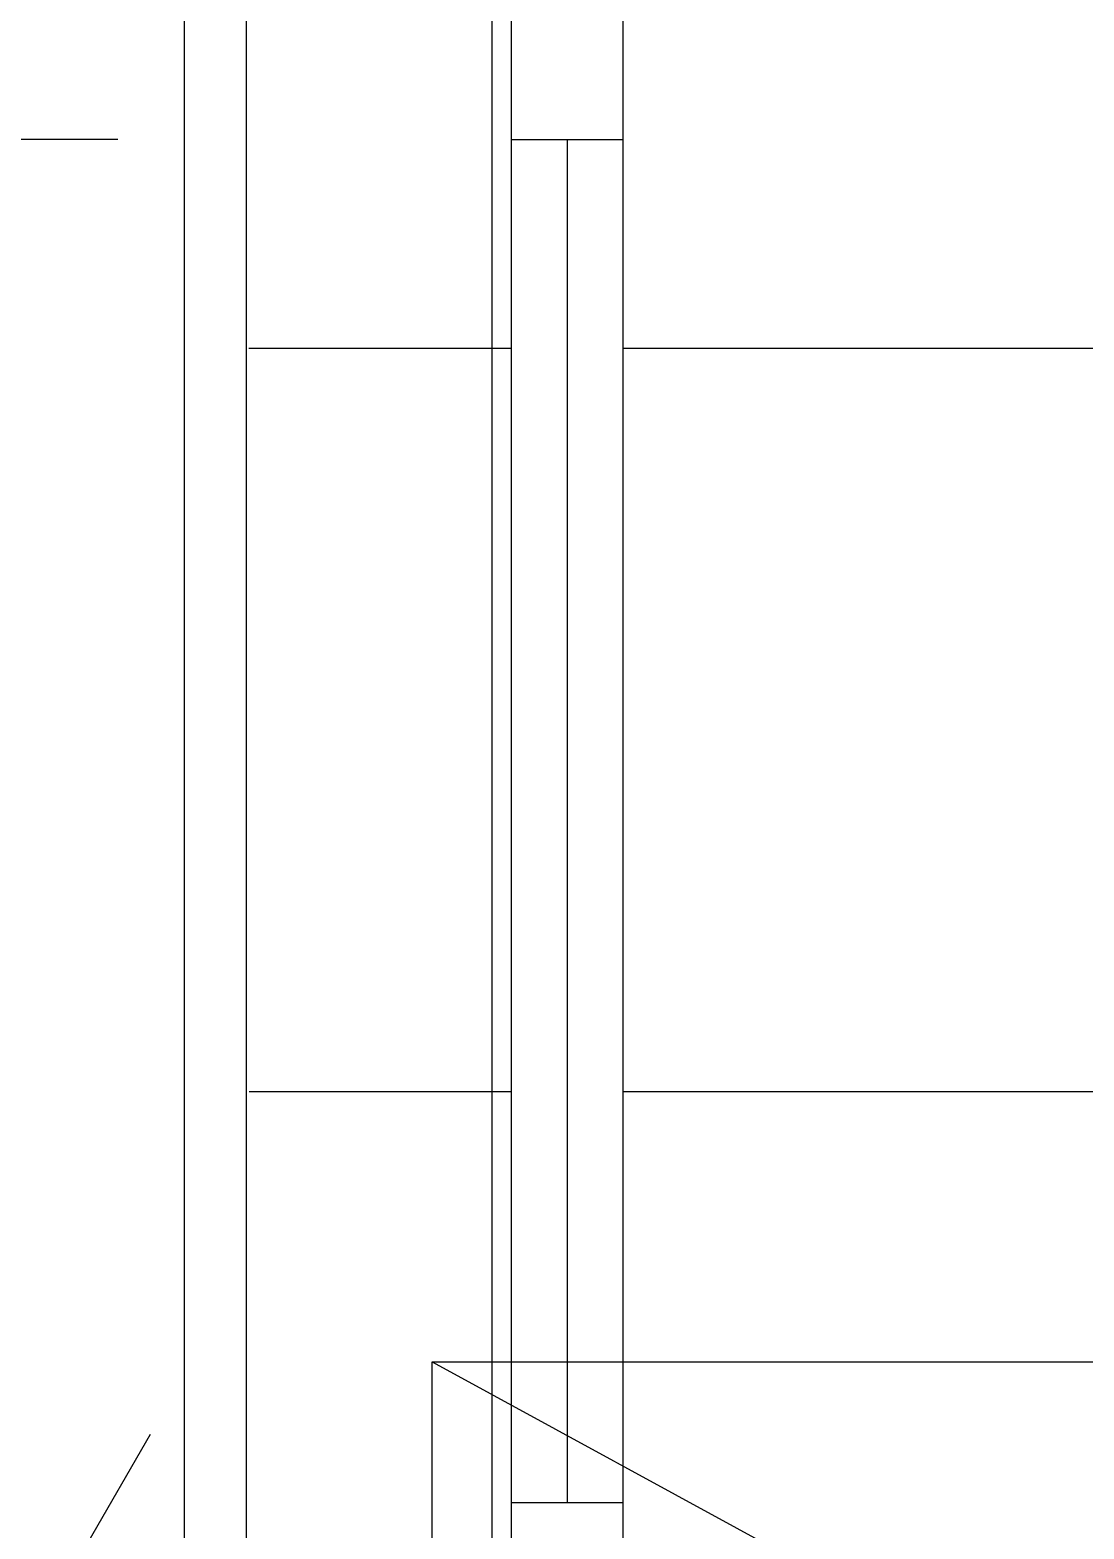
# Model space of a CAD drawing. Header units: millimetres. Extents: x -92759 to 184353, y -15225 to 86714.
# Drawn here: x 57839 to 58264, y 72849 to 73454 of the extents above; entities that cross this region are included whole.
import ezdxf

# ---------------------------------------------------------------- set-up
doc = ezdxf.new("R2010")
doc.units = ezdxf.units.MM
for name, color, linetype in [('0-1', 9, 'Continuous'), ('A-_DOOR----_E', 8, 'Continuous'), ('A-_FLORPATT_H-1', 9, 'Continuous'), ('A-_WALL----_E', 8, 'Continuous'), ('A-_WALL----_H-1', 9, 'Continuous'), ('A-_WALLPRTN_E', 8, 'Continuous')]:
    doc.layers.add(name, color=color, linetype=linetype)

# ---------------------------------------------------------------- blocks, each defined once
blk = doc.blocks.new('IDA - F - Single - Swing - FL - Bottom - 1100L X 2200H -TD-06-10179030-BLK8_RHH_2ND STOREY PLAN')
at = {"layer": 'A-_DOOR----_E'}
for p, q in [((473, -1123.5), (473, -87.5)), ((518, -87.5), (518, -1123.5)), ((473, -330.5), (518, -330.5)), ((495.5, -880.5), (495.5, -330.5)), ((473, -880.5), (518, -880.5))]:
    blk.add_line(p, q, dxfattribs=at)
blk.add_arc((518, -87.5), 1036, 180, 270, dxfattribs=at)
blk.add_arc((518, -87.5), 1036, 180, 270, dxfattribs=at)
blk = doc.blocks.new('255')
blk.add_line((16995.84, -25738.29), (16695.95, -26288.29))
blk.add_lwpolyline([(16695.95, -25738.29), (16995.84, -25738.29), (16995.84, -26845.29), (16695.95, -26845.29)], close=True)
blk = doc.blocks.new('A$C3019c3af')
at = {"layer": 'A-_FLORPATT_H-1'}
h = blk.add_hatch(dxfattribs=at)
h.set_pattern_fill('FP_24', color=256, style=0, pattern_type=2)
h.set_pattern_definition([(270, (-23275, 43325), (300, 2e-14), []), (0, (-23275, 43325), (0, 300), [])])
h.paths.add_polyline_path([(-23104.17, 39875), (-20625, 39875), (-20626.14, 42925), (-21200, 42925), (-21200, 43050), (-20600, 43050), (-20601.18, 43075), (-20625, 43075), (-20625, 46375), (-24775, 46375), (-24773.57, 45100), (-23000, 45100), (-22999.99, 44950), (-24775, 44949.4), (-24773.57, 44050), (-23000, 44050), (-22999.99, 43900), (-24775, 43899.39), (-24773.57, 42100), (-22100, 42100), (-22100, 41950), (-24775, 41950), (-24773.57, 39875), (-24668, 39875), (-24668, 40911), (-24623, 40911), (-24623, 39875), (-23300, 39875), (-23300, 40450), (-23150, 40450), (-23150, 39875)])
at = {"layer": 'A-_WALL----_H-1'}
h = blk.add_hatch(dxfattribs=at)
h.set_pattern_fill('FP_8', color=256, style=0, pattern_type=2)
h.set_pattern_definition([(0, (-11670.95, 40338.29), (609.6, 152.4), [50.292, -406.908, 50.292, -406.908, -2438.4]), (0, (-11670.95, 40338.29), (609.6, 152.4), [-914.4, 50.292, -864.108, 50.292, -406.908, -1066.8]), (0, (-11670.95, 40338.29), (609.6, 152.4), [-2286, 50.292, -254.508, 50.292, -711.708]), (120, (-11442.35, 40414.49), (-436.7823, 451.7291), [50.292, -406.908, 50.292, -406.908, -2438.4]), (120, (-11442.35, 40414.49), (-436.7823, 451.7291), [-914.4, 50.292, -864.108, 50.292, -406.908, -1066.8]), (120, (-11442.35, 40414.49), (-436.7823, 451.7291), [-2286, 50.292, -254.508, 50.292, -711.708]), (240, (-11366.15, 40719.29), (-172.8177, -604.1291), [50.292, -406.908, 50.292, -406.908, -2438.4]), (240, (-11366.15, 40719.29), (-172.8177, -604.1291), [-914.4, 50.292, -864.108, 50.292, -406.908, -1066.8]), (240, (-11366.15, 40719.29), (-172.8177, -604.1291), [-2286, 50.292, -254.508, 50.292, -711.708])])
h.paths.add_polyline_path([(-24800, 39700), (-24800, 41050), (-24950, 41050), (-24950, 39700)])
at = {"layer": 'A-_WALL----_E'}
blk.add_line((-24800, 39850), (-24800, 41050), dxfattribs=at)
at = {"layer": 'A-_WALLPRTN_E'}
blk.add_line((-24775, 39875), (-24775, 42075), dxfattribs=at)
at = {"rotation": 89.99999999999999}
blk.add_blockref('255', (-50438.29, 23179.05), dxfattribs=at)
at = {"layer": 'A-_DOOR----_E', "rotation": 180}
blk.add_blockref('IDA - F - Single - Swing - FL - Bottom - 1100L X 2200H -TD-06-10179030-BLK8_RHH_2ND STOREY PLAN', (-24150, 39787.5), dxfattribs=at)

msp = doc.modelspace()

# ---------------------------------------------------------------- block references
at = {"layer": '0-1'}
msp.add_blockref('A$C3019c3af', (82701.06, 32741.24), dxfattribs=at)

doc.saveas('drawing.dxf')
